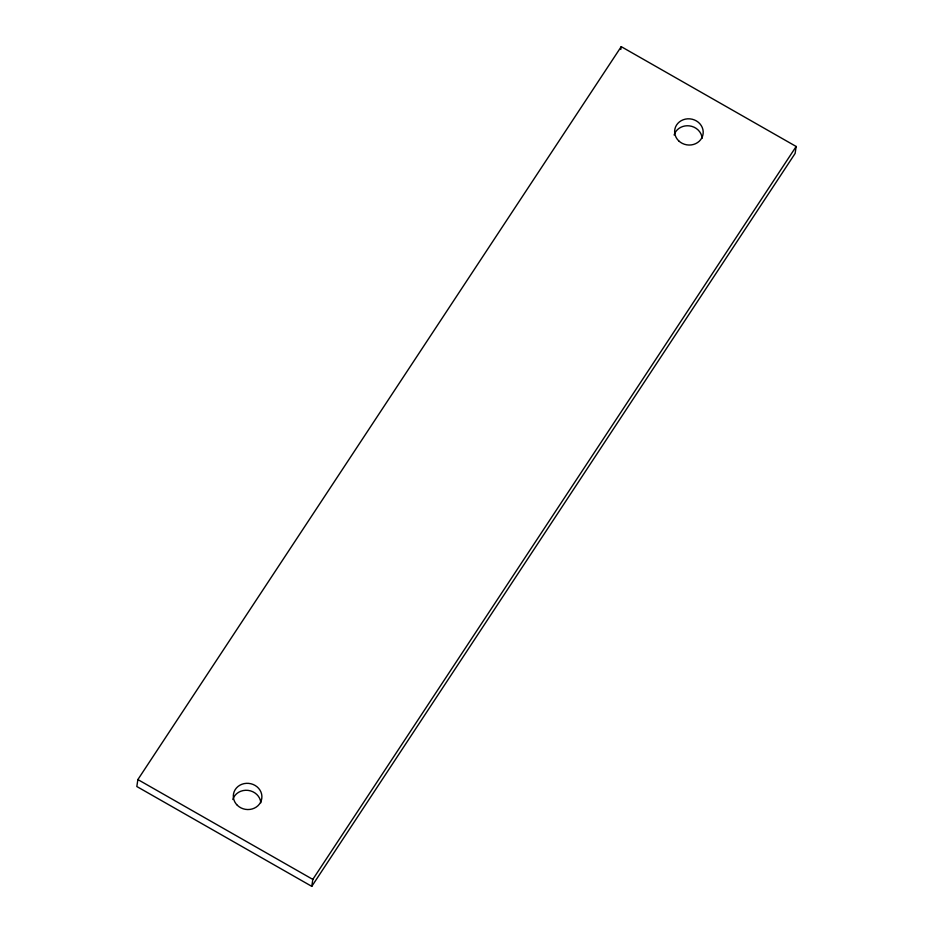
<?xml version="1.0" encoding="UTF-8"?>
<svg xmlns="http://www.w3.org/2000/svg" width="933" height="933" viewBox="0 0 933 933"><rect width="100%" height="100%" fill="white"/><g stroke="black" fill="none" stroke-linecap="round" stroke-linejoin="round"><path stroke-width="1.4" d="M137.874 779.568L136.824 786.519L311.774 886.35L795.126 153.432L796.176 146.481L621.226 46.65L137.874 779.568L312.812 879.399L311.774 886.35M620.807 49.437L621.226 46.65M312.812 879.399L796.176 146.481M232.818 799.488A14.322 13.097 8.5 0 1 248.015 790.368A14.322 13.097 8.5 0 1 260.832 802.765M674.116 134.982A14.322 13.097 8.5 0 1 689.324 125.862A14.322 13.097 8.5 0 1 702.141 138.259M237.367 805.331A14.322 13.097 8.5 0 0 261.368 800.327A14.322 13.097 8.5 0 0 244.108 783.627A14.322 13.097 8.5 0 0 237.367 805.331M678.676 140.825A14.322 13.097 8.5 0 0 702.677 135.821A14.322 13.097 8.5 0 0 685.405 119.121A14.322 13.097 8.5 0 0 678.676 140.825"/></g></svg>
